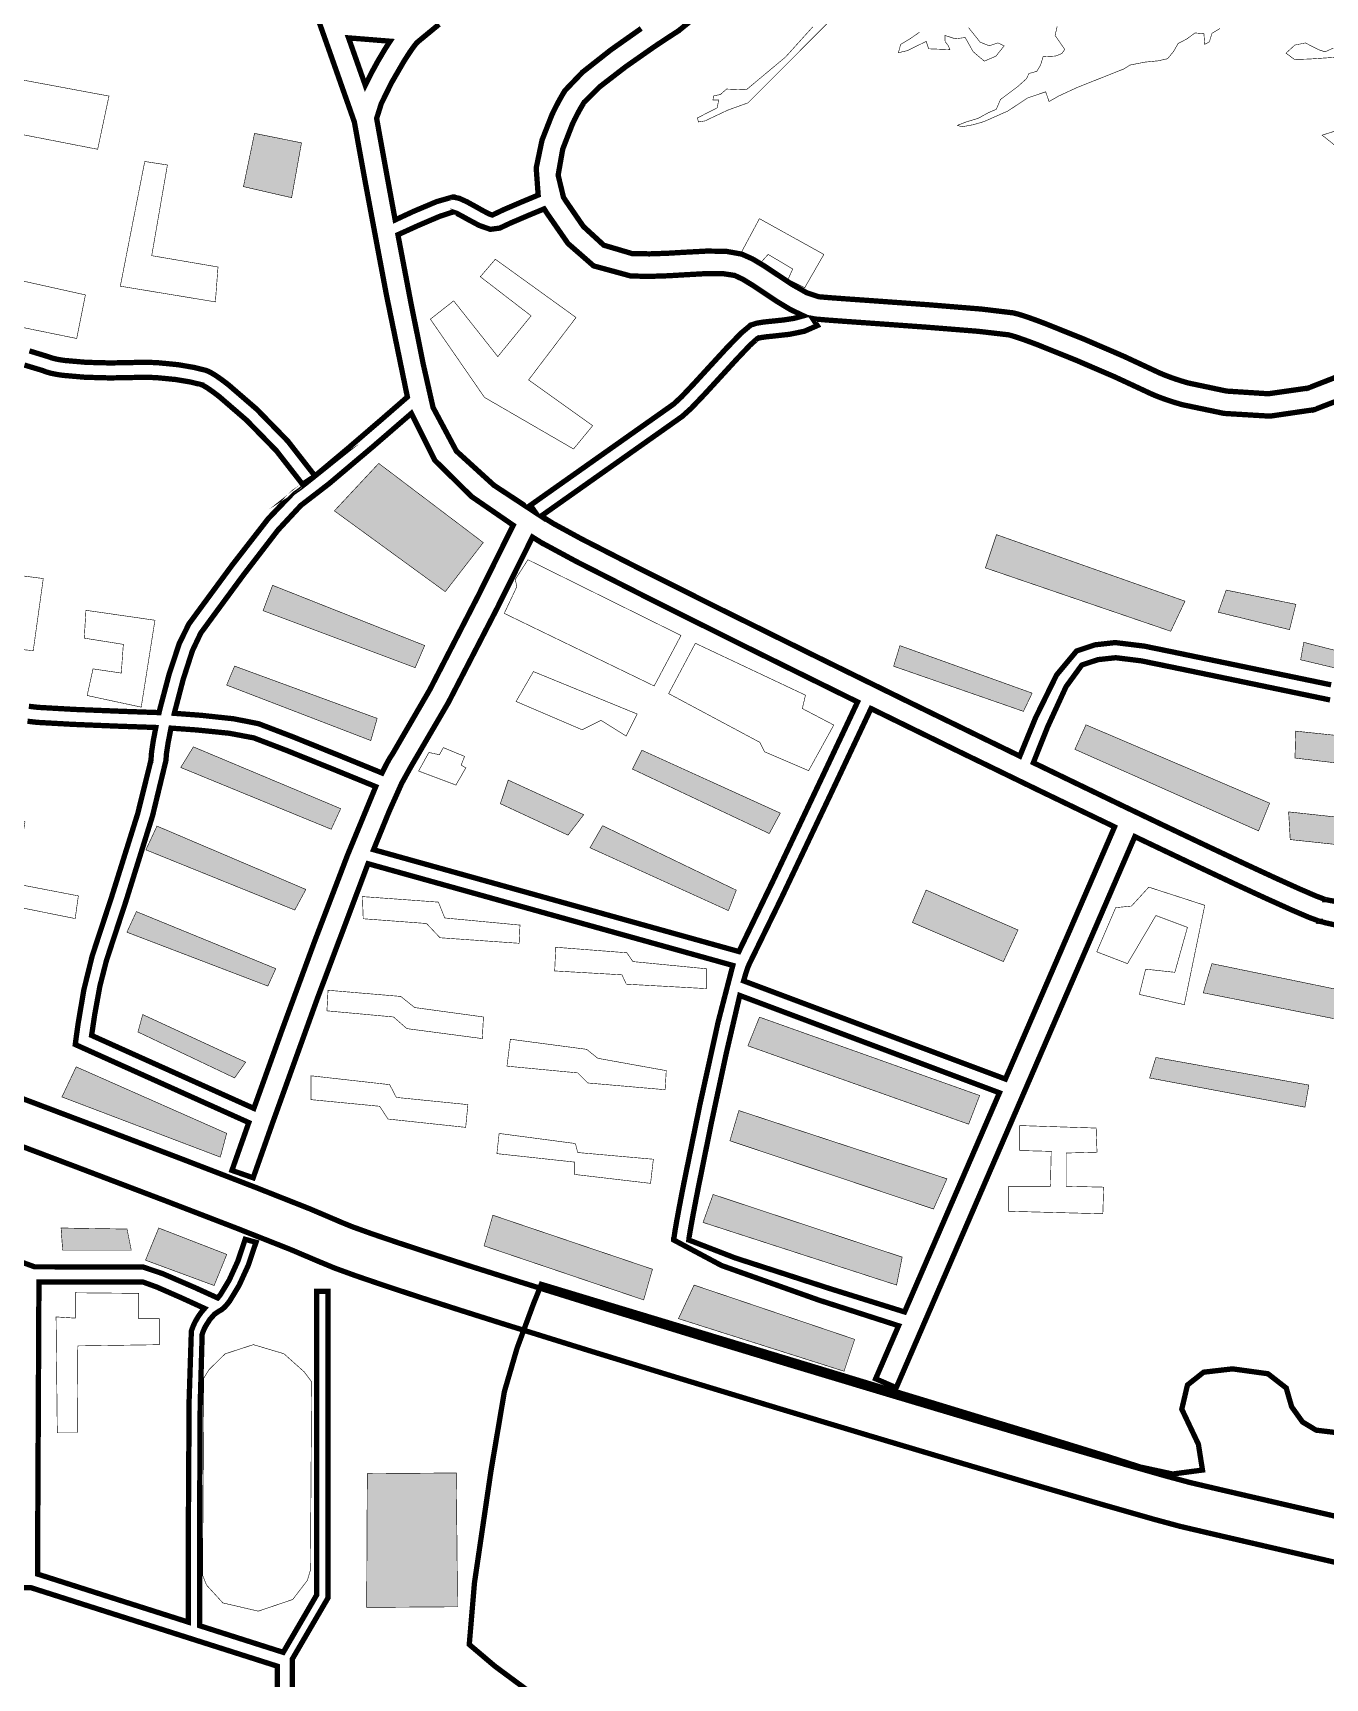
# Model space of a CAD drawing. Extents: x -14.6 to 30.8, y -26 to 29.
# Drawn here: x 8.29 to 15.05, y -17.27 to -8.66 of the extents above; entities that cross this region are included whole.
import ezdxf

# ---------------------------------------------------------------- set-up
doc = ezdxf.new("R2010")
doc.units = 0
doc.header["$LTSCALE"] = 0.000394
doc.linetypes.add('DASHED', pattern=[3e-06, 2e-06, -1e-06])
for name, color, linetype in [('CW_1001', 7, 'CONTINUOUS'), ('CW_1002', 7, 'CONTINUOUS'), ('CW_2001', 7, 'CONTINUOUS'), ('CW_2002', 7, 'CONTINUOUS'), ('CW_2003', 7, 'CONTINUOUS'), ('CW_2004', 7, 'CONTINUOUS'), ('CW_2006', 7, 'CONTINUOUS'), ('CW_2007', 7, 'CONTINUOUS')]:
    doc.layers.add(name, color=color, linetype=linetype)

msp = doc.modelspace()

# ---------------------------------------------------------------- linework, layer by layer
at = {"layer": 'CW_1001', "color": 1, "linetype": 'DASHED', "const_width": 0.02778}
msp.add_lwpolyline([(15.468568, -16.028453), (15.006484, -15.972567), (14.935263, -15.92963), (14.878355, -15.84989), (14.850071, -15.751748), (14.754315, -15.677119), (14.568595, -15.651562), (14.417634, -15.668941), (14.332782, -15.736073), (14.303135, -15.862498), (14.390031, -16.046173), (14.4115, -16.181459), (14.255087, -16.202246), (14.086406, -16.165783), (13.917251, -16.111459), (13.545715, -15.996863), (13.041128, -15.842803), (12.472817, -15.670091), (11.910114, -15.499535), (11.422346, -15.351945), (11.078844, -15.248131), (10.948937, -15.208902), (10.907022, -15.313518), (10.822171, -15.542856), (10.75572, -15.77015), (10.685522, -16.185207), (10.598966, -16.772013), (10.571705, -17.095063), (10.705627, -17.208539), (10.925424, -17.371087)], dxfattribs=at)
at = {"layer": 'CW_1002', "color": 1, "linetype": 'CONTINUOUS', "const_width": 0.007874}
for points in [[(8.268388, -10.320451), (8.370756, -10.351854), (8.371016, -10.351972), (8.379757, -10.355395), (8.390352, -10.358653), (8.402665, -10.361744), (8.418134, -10.364972), (8.43485, -10.367888), (8.452689, -10.370496), (8.565572, -10.38027), (8.691541, -10.3835), (8.811925, -10.381248), (8.812492, -10.381224), (8.834853, -10.38052), (8.857236, -10.380226), (8.879579, -10.380319), (8.902003, -10.380774), (8.923439, -10.381548), (8.943882, -10.382614), (9.045048, -10.392475), (9.129584, -10.406774), (9.19178, -10.422118), (9.191858, -10.422142), (9.192012, -10.422142), (9.206195, -10.427734), (9.223462, -10.436803), (9.243508, -10.449154), (9.263727, -10.462905), (9.28632, -10.479326), (9.31102, -10.49824), (9.458976, -10.626217), (9.621424, -10.79278), (9.763654, -10.975358), (9.935789, -10.831176), (10.115611, -10.676588), (10.247665, -10.56165), (10.137821, -10.026749), (10.026958, -9.436191), (9.969906, -9.12137), (9.865109, -8.823936), (9.674873, -8.285654)], [(10.41364, -8.610116), (10.298358, -8.705177), (10.298335, -8.705205), (10.28881, -8.716847), (10.278527, -8.730398), (10.267614, -8.74565), (10.267772, -8.74576), (10.25519, -8.764205), (10.242304, -8.783864), (10.229256, -8.804516), (10.164057, -8.917136), (10.110824, -9.025793), (10.086638, -9.10313), (10.103776, -9.198503), (10.137849, -9.386072), (10.183646, -9.634453), (10.278561, -9.590328), (10.399832, -9.539069), (10.485764, -9.514472), (10.485811, -9.514472), (10.485811, -9.514626), (10.519766, -9.521621), (10.558872, -9.539231), (10.601236, -9.562535), (10.642566, -9.585707), (10.676141, -9.603364), (10.692437, -9.608992), (10.751712, -9.580906), (10.843653, -9.541412), (10.932634, -9.504402), (10.922255, -9.362551), (10.952721, -9.216775), (11.004594, -9.084004), (11.016801, -9.05856), (11.029159, -9.034193), (11.041386, -9.011232), (11.053151, -8.990071), (11.063612, -8.972048), (11.072626, -8.957228), (11.07263, -8.957228), (11.07265, -8.957189), (11.164931, -8.860788), (11.313939, -8.743399), (11.47226, -8.631776)], [(11.665748, -8.645531), (11.651756, -8.654378), (11.634095, -8.66574), (11.613012, -8.679476), (11.585808, -8.697362), (11.560516, -8.714144), (11.538236, -8.729122), (11.390503, -8.832637), (11.253554, -8.938273), (11.172768, -9.019472), (11.172764, -9.019472), (11.172744, -9.019512), (11.163915, -9.033952), (11.154478, -9.05007), (11.144732, -9.067516), (11.134263, -9.087236), (11.123179, -9.109218), (11.111634, -9.133374), (11.061206, -9.263461), (11.037111, -9.399756), (11.065157, -9.516055), (11.077362, -9.535079), (11.169213, -9.66859), (11.276212, -9.7669), (11.423575, -9.810516), (11.424, -9.810539), (11.515295, -9.812262), (11.607632, -9.80923), (11.69778, -9.803992), (11.813972, -9.797785), (11.915737, -9.798764), (11.998362, -9.813512), (11.998575, -9.813583), (11.998803, -9.813583), (12.055099, -9.838827), (12.116514, -9.875575), (12.181602, -9.918827), (12.2628, -9.972476), (12.339224, -10.016048), (12.402366, -10.036949), (12.402602, -10.036972), (12.459258, -10.04167), (12.552898, -10.048515), (12.673094, -10.057), (12.973772, -10.078565), (13.254607, -10.101377), (13.421256, -10.121441), (13.421362, -10.121465), (13.441235, -10.126492), (13.46465, -10.133448), (13.49124, -10.142165), (13.520988, -10.152546), (13.553075, -10.164219), (13.587146, -10.177028), (13.789348, -10.258168), (13.998265, -10.348112), (14.161102, -10.423925), (14.16115, -10.423949), (14.183142, -10.434292), (14.208745, -10.445127), (14.237787, -10.456354), (14.269298, -10.467543), (14.30234, -10.478272), (14.336685, -10.488413), (14.538135, -10.530928), (14.756051, -10.544894), (14.963717, -10.515248), (14.963945, -10.515016), (14.964028, -10.514992), (14.964071, -10.515142), (15.14757, -10.443546)], [(15.190325, -10.553339), (14.996555, -10.628256), (14.996327, -10.628488), (14.996244, -10.628512), (14.996201, -10.628358), (14.764722, -10.66219), (14.524762, -10.647871), (14.30485, -10.601909), (14.266177, -10.590531), (14.230072, -10.578885), (14.196724, -10.567087), (14.165598, -10.554942), (14.136124, -10.542246), (14.108551, -10.529138), (14.108504, -10.529114), (13.950185, -10.45553), (13.745152, -10.367444), (13.545161, -10.287295), (13.511256, -10.27453), (13.480528, -10.263311), (13.453406, -10.253819), (13.429832, -10.24602), (13.410553, -10.240138), (13.395984, -10.236346), (13.395878, -10.236323), (13.237561, -10.217923), (12.96224, -10.195896), (12.665252, -10.174646), (12.546336, -10.166243), (12.452043, -10.159302), (12.391067, -10.154161), (12.390831, -10.154138), (12.38397, -10.153325), (12.377044, -10.152258), (12.370059, -10.150949), (12.394472, -10.187827), (12.327004, -10.217544), (12.24833, -10.233608), (12.169622, -10.242315), (12.131077, -10.246162), (12.100227, -10.250384), (12.080862, -10.255724), (12.080799, -10.255602), (12.080776, -10.255614), (12.041577, -10.290938), (11.97104, -10.365383), (11.885295, -10.458886), (11.803795, -10.547675), (11.734063, -10.620784), (11.687075, -10.66339), (11.687016, -10.663433), (10.948272, -11.185244), (10.969037, -11.198035), (10.989828, -11.210943), (11.010882, -11.224154), (11.010921, -11.224091), (11.010984, -11.22413), (11.011217, -11.224362), (11.161957, -11.306419), (11.462471, -11.460065), (11.877396, -11.667904), (12.371367, -11.912536), (12.909021, -12.176564), (13.454992, -12.442591), (13.537054, -12.242362), (13.647496, -12.01742), (13.752043, -11.892236), (13.756067, -11.890728), (13.849654, -11.859592), (13.954921, -11.847949), (14.106776, -11.866579), (14.252433, -11.896429), (14.499633, -11.947667), (14.797602, -12.009598), (15.085206, -12.069367)], [(8.265523, -12.18176), (8.315953, -12.18739), (8.316236, -12.187413), (8.508586, -12.198175), (8.759485, -12.208182), (8.947291, -12.21465), (8.949054, -12.207055), (8.950826, -12.199491), (8.95261, -12.191957), (9.000036, -12.012918), (9.052878, -11.853334), (9.103114, -11.750689), (9.10315, -11.750642), (9.118529, -11.729904), (9.138192, -11.703073), (9.161878, -11.670618), (9.330872, -11.441173), (9.51965, -11.19818), (9.650705, -11.061465), (9.675286, -11.044866), (9.712436, -11.016504), (9.759783, -10.978512), (9.698425, -11.018846), (9.561916, -10.843691), (9.405477, -10.683464), (9.262728, -10.560067), (9.239943, -10.542614), (9.219204, -10.527528), (9.200752, -10.514972), (9.187301, -10.506535), (9.176728, -10.500663), (9.169248, -10.497496), (9.16926, -10.497453), (9.111911, -10.483352), (9.03354, -10.470182), (8.939268, -10.461047), (8.918792, -10.459955), (8.898558, -10.45918), (8.878657, -10.458752), (8.858087, -10.458677), (8.837049, -10.458971), (8.815571, -10.459657), (8.815004, -10.459681), (8.690665, -10.461974), (8.560102, -10.458552), (8.442539, -10.448315), (8.421771, -10.445288), (8.402581, -10.441962), (8.38513, -10.438335), (8.367791, -10.433927), (8.352268, -10.429034), (8.338717, -10.423642), (8.338457, -10.423524), (8.242136, -10.394555)], [(15.079577, -12.148426), (14.78161, -12.086496), (14.494004, -12.026727), (14.249547, -11.976106), (14.091398, -11.943783), (13.957301, -11.927182), (13.86498, -11.937169), (13.783445, -11.96424), (13.779421, -11.965748), (13.697027, -12.07886), (13.600351, -12.289807), (13.525886, -12.476976), (13.773484, -12.596719), (14.010348, -12.710717), (14.232783, -12.81715), (14.449005, -12.919869), (14.636963, -13.008287), (14.792114, -13.080177), (14.91748, -13.136886), (15.006561, -13.175412), (15.05522, -13.193732), (15.055213, -13.193756), (15.055307, -13.193756), (15.243085, -13.230139)], [(15.062856, -13.317164), (15.023937, -13.307252), (15.023945, -13.307228), (15.02385, -13.307228), (14.969164, -13.287042), (14.874228, -13.24635), (14.743209, -13.187217), (14.577892, -13.110711), (14.389581, -13.022261), (14.182035, -12.923724), (14.141063, -12.904173), (14.099437, -12.884281), (14.05722, -12.864079), (12.807744, -15.75015), (12.699783, -15.703551), (12.820031, -15.425799), (12.404437, -15.292168), (11.892875, -15.11034), (11.642898, -14.976803), (11.642898, -14.97678), (11.643051, -14.97678), (11.644799, -14.958189), (11.649821, -14.924954), (11.657819, -14.878602), (11.668616, -14.819558), (11.681143, -14.753254), (11.695118, -14.681157), (11.780465, -14.263132), (11.875253, -13.834064), (11.951846, -13.538709), (10.041555, -13.006035), (9.774819, -13.715642), (9.5411, -14.364703), (9.440098, -14.650921), (9.328909, -14.612165), (9.339991, -14.580543), (9.370408, -14.49412), (9.417232, -14.361807), (8.534969, -13.964953), (8.508484, -13.953039), (8.512055, -13.92435), (8.523284, -13.843619), (8.553374, -13.66652), (8.59724, -13.488217), (8.69795, -13.182332), (8.835445, -12.743585), (8.90463, -12.46474), (8.90463, -12.464705), (8.904783, -12.464705), (8.907901, -12.422201), (8.916666, -12.363508), (8.930217, -12.292594), (8.736479, -12.285883), (8.492856, -12.276114), (8.30978, -12.265846), (8.309496, -12.265823), (8.258055, -12.260044)], [(8.125904, -14.19597), (8.619416, -14.382339), (9.070703, -14.553995), (9.452122, -14.700944), (9.736026, -14.81319), (9.894772, -14.880736), (9.894878, -14.880787), (9.894791, -14.880965), (9.957065, -14.906484), (10.061442, -14.944084), (10.20361, -14.99248), (10.378779, -15.050108), (10.587087, -15.117065), (10.823791, -15.191953), (11.268864, -15.330588), (11.751367, -15.478728), (12.249514, -15.630006), (12.741516, -15.778053), (13.205585, -15.916501), (13.619934, -16.038983), (13.962774, -16.13913), (14.212319, -16.210574), (14.34678, -16.246949), (14.521765, -16.287872), (14.87053, -16.368632), (15.352809, -16.479985)], [(15.179708, -16.681694), (14.759315, -16.584516), (14.453456, -16.51357), (14.292339, -16.475791), (14.15603, -16.438975), (13.90432, -16.367014), (13.559145, -16.266313), (13.142438, -16.143273), (12.676135, -16.004298), (12.182172, -15.855791), (11.682482, -15.704154), (11.199002, -15.55579), (10.753665, -15.417102), (10.523198, -15.344134), (10.313615, -15.276645), (10.12887, -15.21578), (9.978151, -15.164298), (9.864719, -15.122962), (9.792913, -15.093016), (9.792453, -15.093016), (9.792346, -15.092965), (9.636456, -15.026745), (9.355511, -14.915794), (8.977103, -14.770097), (8.528824, -14.599643), (8.038263, -14.41442)], [(8.095403, -15.044895), (8.295579, -15.117161), (8.862598, -15.117827), (8.967188, -15.153371), (9.132996, -15.225025), (9.254386, -15.280323), (9.259444, -15.27438), (9.264701, -15.267726), (9.270142, -15.260382), (9.314643, -15.186509), (9.359647, -15.08764), (9.39813, -14.973134), (9.454878, -14.988819), (9.413971, -15.110142), (9.365781, -15.215489), (9.31789, -15.294752), (9.308613, -15.307121), (9.299673, -15.317974), (9.291134, -15.327224), (9.281138, -15.336468), (9.271398, -15.343676), (9.261988, -15.348752), (9.261874, -15.348752), (9.261819, -15.348776), (9.237526, -15.365436), (9.213248, -15.392767), (9.19148, -15.426969), (9.18751, -15.434553), (9.183914, -15.441949), (9.18072, -15.449114), (9.177869, -15.456195), (9.175234, -15.463496), (9.172835, -15.470988), (9.172811, -15.471067), (9.162547, -15.84073), (9.15931, -16.515942), (9.159287, -16.996524), (9.597429, -17.13611), (9.773028, -16.835), (9.773028, -15.245307), (9.831854, -15.245307), (9.831854, -16.843039), (9.831854, -16.851079), (9.827933, -16.857803), (9.645323, -17.170933), (9.645323, -17.179969), (9.645323, -18.756902)], [(9.566583, -18.756902), (9.566583, -17.208567), (8.275531, -16.79726), (7.735996, -16.79726), (7.73381, -17.204098), (7.730605, -17.892783)]]:
    msp.add_lwpolyline(points, dxfattribs=at)
for points in [[(10.157146, -8.698587), (9.939579, -8.681091), (9.971796, -8.772393), (10.001195, -8.855767), (10.02711, -8.929295), (10.058952, -8.865366), (10.093656, -8.801902), (10.129138, -8.742232), (10.138703, -8.726988), (10.148056, -8.712414)], [(10.963988, -9.576543), (10.877156, -9.61258), (10.787828, -9.650787), (10.7315, -9.677276), (10.682176, -9.683809), (10.624043, -9.66363), (10.562787, -9.630819), (10.529901, -9.612442), (10.502703, -9.598559), (10.485811, -9.593059), (10.485811, -9.593213), (10.485764, -9.593213), (10.418516, -9.615079), (10.305488, -9.66335), (10.198122, -9.712028), (10.265269, -10.064426), (10.330022, -10.386762), (10.38202, -10.616528), (10.504235, -10.845092), (10.701173, -11.024344), (10.91852, -11.167), (10.891756, -11.128945), (11.641803, -10.59915), (11.641862, -10.599106), (11.683023, -10.560927), (11.74876, -10.491477), (11.827161, -10.40598), (11.917991, -10.307209), (11.995576, -10.227129), (12.045713, -10.185488), (12.045799, -10.185445), (12.045799, -10.185291), (12.076121, -10.175349), (12.115696, -10.168985), (12.162236, -10.164189), (12.2174, -10.158484), (12.272735, -10.15001), (12.322098, -10.13661), (12.254131, -10.104364), (12.184672, -10.062512), (12.115626, -10.016638), (12.057246, -9.977709), (12.004606, -9.945467), (11.961433, -9.925236), (11.961457, -9.925169), (11.961449, -9.925165), (11.897419, -9.9154), (11.809284, -9.915831), (11.704701, -9.921638), (11.61133, -9.927045), (11.514796, -9.930122), (11.417543, -9.928185), (11.417118, -9.928161), (11.222839, -9.875187), (11.08851, -9.757757), (10.978165, -9.598748), (10.965961, -9.579724), (10.965295, -9.578668), (10.964643, -9.577605)], [(9.027232, -12.218453), (9.168295, -12.228943), (9.337931, -12.247101), (9.46824, -12.272752), (9.643163, -12.339607), (9.902061, -12.44395), (10.114819, -12.531012), (10.136369, -12.487618), (10.15512, -12.453519), (10.170831, -12.429445), (10.365627, -12.09376), (10.619764, -11.600096), (10.801768, -11.233335), (10.583954, -11.083511), (10.391246, -10.893153), (10.268492, -10.64765), (10.067068, -10.82202), (9.836866, -11.016451), (9.689768, -11.129748), (9.570476, -11.258193), (9.389553, -11.493312), (9.22524, -11.716752), (9.200129, -11.75116), (9.180012, -11.778636), (9.165898, -11.797705), (9.165862, -11.797752), (9.121965, -11.890394), (9.073804, -12.039863), (9.029201, -12.210106)], [(10.070476, -12.932606), (11.98363, -13.466079), (12.163011, -13.094689), (12.417605, -12.557222), (12.605209, -12.158913), (12.014519, -11.867439), (11.50698, -11.614145), (11.134438, -11.424552), (10.94874, -11.324181), (10.948701, -11.324248), (10.948638, -11.324209), (10.948406, -11.323976), (10.933979, -11.314916), (10.9187, -11.305413), (10.902724, -11.295547), (10.716267, -11.67062), (10.461847, -12.163021), (10.264949, -12.500035), (10.218177, -12.584323), (10.151783, -12.733279)], [(12.008409, -13.619823), (13.379433, -14.133681), (13.95111, -12.813205), (13.543217, -12.61648), (13.11211, -12.406979), (12.675626, -12.19348), (12.470897, -12.628062), (12.201166, -13.196844), (12.038012, -13.531496), (12.029978, -13.550075), (12.020042, -13.579861)], [(10.082004, -12.602382), (9.869435, -12.515391), (9.614082, -12.412425), (9.443634, -12.347185), (9.314638, -12.322828), (9.14476, -12.305616), (9.009748, -12.296035), (9.007732, -12.305583), (8.994677, -12.37289), (8.986224, -12.427232), (8.983217, -12.464705), (8.98337, -12.464705), (8.98337, -12.46474), (8.913216, -12.754716), (8.773796, -13.20227), (8.671673, -13.512823), (8.637221, -13.647603), (8.610369, -13.794981), (8.593949, -13.905283), (9.443654, -14.287492), (9.589914, -13.880358), (9.76242, -13.410911), (9.93513, -12.958477)], [(13.348228, -14.20576), (11.988339, -13.696071), (11.917793, -13.998131), (11.840577, -14.358743), (11.772323, -14.696228), (11.757234, -14.773876), (11.744703, -14.839784), (11.735024, -14.892445), (11.727688, -14.934343), (11.723085, -14.962937), (11.721484, -14.97678), (11.721638, -14.97678), (11.721638, -14.976803), (11.963684, -15.070416), (12.456783, -15.230209), (12.851378, -15.353394)], [(8.318154, -15.19589), (8.310665, -16.726165), (9.100437, -16.977776), (9.100678, -16.478254), (9.10466, -15.815583), (9.116291, -15.454224), (9.116315, -15.454146), (9.119231, -15.445126), (9.122639, -15.435822), (9.126508, -15.42628), (9.130674, -15.416863), (9.135038, -15.407776), (9.139575, -15.399055), (9.153295, -15.376031), (9.168717, -15.35441), (9.185421, -15.334819), (9.063773, -15.279355), (8.934194, -15.2226), (8.862598, -15.196567), (8.787984, -15.196481), (8.599471, -15.196246)]]:
    msp.add_lwpolyline(points, close=True, dxfattribs=at)
at = {"layer": 'CW_2001', "color": 1, "linetype": 'CONTINUOUS', "const_width": 0.003}
for points in [[(10.097626, -10.90935), (10.645114, -11.324114), (10.446028, -11.581268), (9.865358, -11.158209)], [(13.332783, -11.282638), (14.319921, -11.631039), (14.245264, -11.78865), (13.274717, -11.456839)], [(10.878929, -11.414075), (11.680516, -11.810736), (11.540031, -12.075177), (10.754972, -11.695043), (10.821083, -11.554559), (10.812283, -11.517465)], [(9.541843, -11.548087), (10.338189, -11.863307), (10.288417, -11.979441), (9.492071, -11.680811)], [(14.535598, -11.572972), (14.900591, -11.64763), (14.867409, -11.780354), (14.494122, -11.689106)], [(11.755843, -11.851575), (12.332378, -12.12337), (12.315906, -12.193378), (12.48063, -12.279858), (12.34885, -12.518709), (12.118236, -12.419874), (12.093528, -12.370457), (11.615827, -12.115134)], [(12.827114, -11.864035), (13.519441, -12.112776), (13.473839, -12.208126), (12.793949, -11.971823)], [(14.942067, -11.846717), (15.298764, -11.937965), (15.273878, -12.020917), (14.925476, -11.937965)], [(9.342756, -11.971146), (10.089331, -12.24489), (10.05615, -12.361024), (9.30128, -12.070689)], [(10.907512, -11.999827), (11.451102, -12.222205), (11.393449, -12.337512), (11.261669, -12.25515), (11.162835, -12.304567), (10.816913, -12.156315)], [(13.801346, -12.278602), (14.763142, -12.689024), (14.705102, -12.834122), (13.743307, -12.407118)], [(14.899949, -12.311768), (15.882472, -12.415409), (15.874181, -12.568799), (14.895803, -12.45272)], [(9.127079, -12.394205), (9.898539, -12.71772), (9.848768, -12.825559), (9.060717, -12.502043)], [(10.435882, -12.39813), (10.41537, -12.435051), (10.360016, -12.423638), (10.306327, -12.520654), (10.501823, -12.593965), (10.553728, -12.504039), (10.529303, -12.489791), (10.547071, -12.443976)], [(11.475811, -12.411638), (12.200598, -12.741087), (12.142945, -12.848157), (11.426394, -12.510472)], [(10.775732, -12.568126), (11.171071, -12.749323), (11.088709, -12.856394), (10.734551, -12.691669)], [(14.862638, -12.734626), (15.853453, -12.842413), (15.83687, -12.983366), (14.870929, -12.879724)], [(8.936287, -12.808969), (9.716043, -13.14078), (9.657976, -13.248618), (8.87822, -12.933398)], [(11.269906, -12.806976), (11.969984, -13.144661), (11.928803, -13.251732), (11.204016, -12.922283)], [(10.012205, -13.178213), (10.410189, -13.207232), (10.443354, -13.290146), (10.837193, -13.327457), (10.833047, -13.422807), (10.41848, -13.393787), (10.348004, -13.319165), (10.01635, -13.294291)], [(14.113835, -13.558291), (14.266642, -13.574811), (14.33272, -13.339406), (14.167524, -13.277457), (14.018846, -13.529382), (13.85778, -13.467433), (13.956898, -13.236157), (14.039496, -13.227898), (14.130354, -13.12878), (14.423579, -13.223768), (14.316201, -13.744138), (14.080795, -13.690449)], [(8.828449, -13.256913), (9.558433, -13.555543), (9.516957, -13.646791), (8.778677, -13.364752)], [(11.02478, -13.443583), (11.397051, -13.472441), (11.428795, -13.518614), (11.81261, -13.55613), (11.81261, -13.66002), (11.394165, -13.636933), (11.371079, -13.587874), (11.019008, -13.567673)], [(14.460748, -13.529382), (15.40237, -13.723488), (15.377591, -13.872165), (14.415319, -13.682189)], [(9.83211, -13.668819), (9.826283, -13.776614), (10.175197, -13.808638), (10.244929, -13.869654), (10.640079, -13.921953), (10.64589, -13.808638), (10.285606, -13.759244), (10.212969, -13.701134)], [(8.86163, -13.796106), (9.400823, -14.044965), (9.342756, -14.127917), (8.836744, -13.887354)], [(12.091622, -13.809543), (13.244638, -14.21989), (13.186843, -14.370157), (12.030937, -13.959811)], [(10.786882, -13.925276), (10.76926, -14.066252), (11.139323, -14.101496), (11.192189, -14.154362), (11.597496, -14.189606), (11.60337, -14.089748), (11.245055, -14.025134), (11.186315, -13.978142)], [(14.167524, -14.020843), (14.968728, -14.16539), (14.948079, -14.281028), (14.134484, -14.12822)], [(8.513228, -14.06985), (9.30128, -14.418252), (9.268098, -14.542681), (8.438571, -14.227461)], [(9.742276, -14.116622), (9.742276, -14.241559), (10.102559, -14.276425), (10.146142, -14.343252), (10.552913, -14.386835), (10.564535, -14.267709), (10.189724, -14.229937), (10.154858, -14.16311)], [(11.983559, -14.298866), (13.073197, -14.65622), (13.002898, -14.814394), (11.936693, -14.457039)], [(10.728142, -14.418693), (10.716394, -14.524425), (11.121701, -14.56848), (11.121701, -14.633094), (11.521134, -14.680087), (11.535819, -14.553795), (11.139323, -14.518551), (11.127575, -14.471559)], [(11.848819, -14.738236), (12.838866, -15.066299), (12.809575, -15.212756), (11.796094, -14.884693)], [(8.434087, -14.913866), (8.442378, -15.029945), (8.801669, -15.029945), (8.779559, -14.919394)], [(8.945386, -14.913866), (8.876291, -15.082457), (9.235583, -15.215118), (9.301913, -15.052055)], [(11.749228, -15.212756), (12.58989, -15.496882), (12.534236, -15.663843), (11.667213, -15.388504)]]:
    msp.add_lwpolyline(points, close=True, dxfattribs=at)
at = {"layer": 'CW_2001', "color": 1, "linetype": 'CONTINUOUS'}
for points in [[(10.097626, -10.90935), (10.645114, -11.324114), (9.865358, -11.158209), (10.446028, -11.581268)], [(13.332783, -11.282638), (14.319921, -11.631039), (13.274717, -11.456839), (14.245264, -11.78865)], [(9.541843, -11.548087), (10.338189, -11.863307), (9.492071, -11.680811), (10.288417, -11.979441)], [(14.535598, -11.572972), (14.900591, -11.64763), (14.494122, -11.689106), (14.867409, -11.780354)], [(12.827114, -11.864035), (13.519441, -12.112776), (12.793949, -11.971823), (13.473839, -12.208126)], [(14.942067, -11.846717), (15.298764, -11.937965), (14.925476, -11.937965), (15.273878, -12.020917)], [(9.342756, -11.971146), (10.089331, -12.24489), (9.30128, -12.070689), (10.05615, -12.361024)], [(13.801346, -12.278602), (14.763142, -12.689024), (13.743307, -12.407118), (14.705102, -12.834122)], [(14.899949, -12.311768), (15.882472, -12.415409), (14.895803, -12.45272), (15.874181, -12.568799)], [(9.127079, -12.394205), (9.898539, -12.71772), (9.060717, -12.502043), (9.848768, -12.825559)], [(11.475811, -12.411638), (12.200598, -12.741087), (11.426394, -12.510472), (12.142945, -12.848157)], [(10.775732, -12.568126), (11.171071, -12.749323), (10.734551, -12.691669), (11.088709, -12.856394)], [(14.862638, -12.734626), (15.853453, -12.842413), (14.870929, -12.879724), (15.83687, -12.983366)], [(8.936287, -12.808969), (9.716043, -13.14078), (8.87822, -12.933398), (9.657976, -13.248618)], [(11.269906, -12.806976), (11.969984, -13.144661), (11.204016, -12.922283), (11.928803, -13.251732)], [(8.828449, -13.256913), (9.558433, -13.555543), (8.778677, -13.364752), (9.516957, -13.646791)], [(14.460748, -13.529382), (15.40237, -13.723488), (14.415319, -13.682189), (15.377591, -13.872165)], [(8.86163, -13.796106), (9.400823, -14.044965), (8.836744, -13.887354), (9.342756, -14.127917)], [(12.091622, -13.809543), (13.244638, -14.21989), (12.030937, -13.959811), (13.186843, -14.370157)], [(14.167524, -14.020843), (14.968728, -14.16539), (14.134484, -14.12822), (14.948079, -14.281028)], [(8.513228, -14.06985), (9.30128, -14.418252), (8.438571, -14.227461), (9.268098, -14.542681)], [(11.983559, -14.298866), (13.073197, -14.65622), (11.936693, -14.457039), (13.002898, -14.814394)], [(11.848819, -14.738236), (12.838866, -15.066299), (11.796094, -14.884693), (12.809575, -15.212756)], [(8.434087, -14.913866), (8.442378, -15.029945), (8.779559, -14.919394), (8.801669, -15.029945)], [(8.945386, -14.913866), (8.876291, -15.082457), (9.301913, -15.052055), (9.235583, -15.215118)], [(11.749228, -15.212756), (12.58989, -15.496882), (11.667213, -15.388504), (12.534236, -15.663843)]]:
    msp.add_solid(points, dxfattribs=at)
at = {"layer": 'CW_2002', "color": 1, "linetype": 'CONTINUOUS', "const_width": 0.003}
for points in [[(12.472488, -8.579142), (12.167732, -8.884921), (12.030819, -9.021614), (11.924323, -9.059953), (11.805992, -9.116047), (11.771976, -9.121362), (11.76685, -9.100307), (11.870157, -9.047362), (11.877906, -9.006039), (11.848205, -9.006039), (11.850787, -8.985378), (11.886945, -8.97763), (11.919228, -8.94922), (12.022535, -8.953094), (12.228197, -8.781134), (12.370622, -8.623449)], [(13.18635, -8.627264), (13.247091, -8.703189), (13.294815, -8.722713), (13.34037, -8.707528), (13.372909, -8.722713), (13.329524, -8.776945), (13.268783, -8.802976), (13.210213, -8.753083), (13.168996, -8.679327), (13.116933, -8.685835), (13.062709, -8.668173), (13.063787, -8.700535), (13.081047, -8.723189), (13.088598, -8.742606), (12.977488, -8.738291), (12.964543, -8.699457), (12.913843, -8.724268), (12.866378, -8.748), (12.818913, -8.758787), (12.83078, -8.715638), (12.879323, -8.686512), (12.890989, -8.678281), (12.913683, -8.66238), (12.928945, -8.651992)], [(14.503512, -8.631854), (14.461031, -8.657433), (14.447756, -8.701685), (14.423417, -8.714961), (14.418992, -8.659646), (14.372528, -8.65522), (14.330488, -8.686197), (14.284024, -8.710535), (14.259685, -8.752575), (14.228709, -8.790189), (14.180031, -8.801252), (14.111441, -8.80789), (14.031787, -8.823378), (14.000811, -8.843291), (13.753433, -8.941598), (13.65863, -8.985693), (13.607921, -9.014354), (13.590283, -8.963646), (13.495874, -8.995575), (13.391728, -9.064457), (13.267606, -9.119378), (13.211587, -9.135854), (13.151173, -9.146839), (13.128106, -9.13915), (13.176437, -9.120476), (13.235752, -9.102902), (13.291772, -9.072146), (13.331315, -9.055669), (13.353283, -9.004043), (13.445933, -8.934476), (13.489555, -8.895217), (13.502642, -8.867953), (13.544083, -8.855957), (13.563713, -8.82324), (13.576799, -8.779618), (13.642232, -8.776346), (13.674949, -8.76326), (13.690217, -8.741449), (13.639732, -8.66848), (13.650579, -8.620756)], [(15.43937, -8.760937), (14.96863, -8.792024), (14.893134, -8.794244), (14.848724, -8.760937), (14.895354, -8.718748), (14.950866, -8.707646), (15.019701, -8.743173), (15.053008, -8.754276), (15.097417, -8.734291)], [(15.149311, -9.279583), (15.038189, -9.190685), (15.135976, -9.159571)]]:
    msp.add_lwpolyline(points, dxfattribs=at)
at = {"layer": 'CW_2003', "color": 1, "linetype": 'CONTINUOUS', "const_width": 0.003}
for points in [[(7.949685, -8.848898), (8.684961, -8.985906), (8.625591, -9.264488), (8.063858, -9.154882), (7.904016, -9.881024), (8.561654, -10.027165), (8.515984, -10.255512), (7.68937, -10.086535), (7.862913, -9.259921), (7.753307, -9.24622), (7.830945, -8.958504), (7.922283, -8.981339)], [(8.872205, -9.328425), (8.990945, -9.346693), (8.90874, -9.821654), (9.255827, -9.881024), (9.242126, -10.063701), (8.744331, -9.981496)], [(7.834535, -11.485055), (8.182819, -11.540047), (8.196567, -11.49422), (8.340921, -11.512551), (8.28822, -11.890622), (8.141575, -11.874583), (8.15074, -11.815008), (7.800165, -11.762307)]]:
    msp.add_lwpolyline(points, close=True, dxfattribs=at)
at = {"layer": 'CW_2004', "color": 1, "linetype": 'CONTINUOUS', "const_width": 0.003}
for points in [[(9.746276, -15.719449), (9.739783, -16.706252), (9.723914, -16.75891), (9.647451, -16.859178), (9.467114, -16.920492), (9.281728, -16.877452), (9.195888, -16.783917), (9.174969, -16.73222), (9.181461, -15.699972), (9.208391, -15.65597), (9.293029, -15.573015), (9.441146, -15.524685), (9.601044, -15.572294), (9.707563, -15.667512)], [(10.037669, -16.199969), (10.503827, -16.196709), (10.510346, -16.897575), (10.034409, -16.900835)]]:
    msp.add_lwpolyline(points, close=True, dxfattribs=at)
at = {"layer": 'CW_2004', "color": 2, "linetype": 'CONTINUOUS'}
msp.add_solid([(10.037669, -16.199969), (10.503827, -16.196709), (10.034409, -16.900835), (10.510346, -16.897575)], dxfattribs=at)
at = {"layer": 'CW_2006', "color": 1, "linetype": 'CONTINUOUS', "const_width": 0.003}
for points in [[(9.447134, -9.181106), (9.38926, -9.460142), (9.641425, -9.518016), (9.693098, -9.230713)], [(12.091232, -9.627894), (11.995437, -9.806421), (12.093409, -9.863028), (12.136953, -9.81513), (12.265406, -9.891331), (12.241457, -9.94576), (12.328543, -9.989303), (12.428693, -9.81513)], [(10.368122, -10.154228), (10.490154, -10.058346), (10.721142, -10.35035), (10.895472, -10.136795), (10.629618, -9.931957), (10.708067, -9.840433), (11.130819, -10.145512), (10.882398, -10.472382), (11.217984, -10.712087), (11.117744, -10.834118), (10.651409, -10.563906)], [(8.564224, -11.678783), (8.555516, -11.824654), (8.760169, -11.857311), (8.749283, -12.007535), (8.601236, -11.985764), (8.570756, -12.125102), (8.853787, -12.186063), (8.925634, -11.731035)], [(7.929929, -12.717583), (7.915323, -12.832346), (7.965402, -12.840693), (7.946622, -12.97215), (7.852724, -12.96589), (7.836031, -13.078567), (8.088512, -13.139079), (8.094772, -13.210024), (8.507921, -13.293488), (8.524614, -13.174551), (8.188669, -13.109866), (8.203276, -13.022228), (8.030087, -12.986756), (8.048866, -12.861559), (8.228315, -12.890772), (8.245008, -12.786441)], [(12.964276, -13.144016), (12.892429, -13.313835), (13.369228, -13.518488), (13.445429, -13.353024)], [(13.453776, -14.37739), (13.453776, -14.508138), (13.61939, -14.512496), (13.615031, -14.695543), (13.397118, -14.695543), (13.397118, -14.826291), (13.889602, -14.839366), (13.893961, -14.699902), (13.697839, -14.695543), (13.697839, -14.521213), (13.859094, -14.516854), (13.854736, -14.390465)], [(10.695244, -14.846882), (11.531154, -15.129724), (11.48513, -15.290508), (10.649224, -15.007665)], [(8.407917, -15.37952), (8.41424, -15.986512), (8.518567, -15.986512), (8.521728, -15.531268), (8.94852, -15.524945), (8.94852, -15.389004), (8.841031, -15.389004), (8.841031, -15.256224), (8.509083, -15.253063), (8.509083, -15.385843)]]:
    msp.add_lwpolyline(points, close=True, dxfattribs=at)
at = {"layer": 'CW_2006', "color": 4, "linetype": 'CONTINUOUS'}
for points in [[(9.447134, -9.181106), (9.38926, -9.460142), (9.693098, -9.230713), (9.641425, -9.518016)], [(12.964276, -13.144016), (12.892429, -13.313835), (13.445429, -13.353024), (13.369228, -13.518488)], [(10.695244, -14.846882), (11.531154, -15.129724), (10.649224, -15.007665), (11.48513, -15.290508)]]:
    msp.add_solid(points, dxfattribs=at)
at = {"layer": 'CW_2007', "color": 2, "linetype": 'CONTINUOUS', "const_width": 0.02778}
for points in [[(8.268388, -10.320451), (8.370756, -10.351854), (8.371016, -10.351972), (8.379757, -10.355395), (8.390352, -10.358653), (8.402665, -10.361744), (8.418134, -10.364972), (8.43485, -10.367888), (8.452689, -10.370496), (8.565572, -10.38027), (8.691541, -10.3835), (8.811925, -10.381248), (8.812492, -10.381224), (8.834853, -10.38052), (8.857236, -10.380226), (8.879579, -10.380319), (8.902003, -10.380774), (8.923439, -10.381548), (8.943882, -10.382614), (9.045048, -10.392475), (9.129584, -10.406774), (9.19178, -10.422118), (9.191858, -10.422142), (9.192012, -10.422142), (9.206195, -10.427734), (9.223462, -10.436803), (9.243508, -10.449154), (9.263727, -10.462905), (9.28632, -10.479326), (9.31102, -10.49824), (9.458976, -10.626217), (9.621424, -10.79278), (9.763654, -10.975358), (9.935789, -10.831176), (10.115611, -10.676588), (10.247665, -10.56165), (10.137821, -10.026749), (10.026958, -9.436191), (9.969906, -9.12137), (9.865109, -8.823936), (9.674873, -8.285654)], [(11.797617, -8.538311), (11.665787, -8.645508), (11.665748, -8.645528), (11.665748, -8.645531), (11.651756, -8.654378), (11.634095, -8.66574), (11.613012, -8.679476), (11.585808, -8.697362), (11.560516, -8.714144), (11.538236, -8.729122), (11.390503, -8.832637), (11.253554, -8.938273), (11.172768, -9.019472), (11.172764, -9.019472), (11.172744, -9.019512), (11.163915, -9.033952), (11.154478, -9.05007), (11.144732, -9.067516), (11.134263, -9.087236), (11.123179, -9.109218), (11.111634, -9.133374), (11.061206, -9.263461), (11.037111, -9.399756), (11.065157, -9.516055), (11.077362, -9.535079), (11.169213, -9.66859), (11.276212, -9.7669), (11.423575, -9.810516), (11.424, -9.810539), (11.515295, -9.812262), (11.607632, -9.80923), (11.69778, -9.803992), (11.813972, -9.797785), (11.915737, -9.798764), (11.998362, -9.813512), (11.998575, -9.813583), (11.998803, -9.813583), (12.055099, -9.838827), (12.116514, -9.875575), (12.181602, -9.918827), (12.2628, -9.972476), (12.339224, -10.016048), (12.402366, -10.036949), (12.402602, -10.036972), (12.459258, -10.04167), (12.552898, -10.048515), (12.673094, -10.057), (12.973772, -10.078565), (13.254607, -10.101377), (13.421256, -10.121441), (13.421362, -10.121465), (13.441235, -10.126492), (13.46465, -10.133448), (13.49124, -10.142165), (13.520988, -10.152546), (13.553075, -10.164219), (13.587146, -10.177028), (13.789348, -10.258168), (13.998265, -10.348112), (14.161102, -10.423925), (14.16115, -10.423949), (14.183142, -10.434292), (14.208745, -10.445127), (14.237787, -10.456354), (14.269298, -10.467543), (14.30234, -10.478272), (14.336685, -10.488413), (14.538135, -10.530928), (14.756051, -10.544894), (14.963717, -10.515248), (14.963945, -10.515016), (14.964028, -10.514992), (14.964071, -10.515142), (15.14757, -10.443546)], [(10.41364, -8.610116), (10.298358, -8.705177), (10.298335, -8.705205), (10.28881, -8.716847), (10.278527, -8.730398), (10.267614, -8.74565), (10.267772, -8.74576), (10.25519, -8.764205), (10.242304, -8.783864), (10.229256, -8.804516), (10.164057, -8.917136), (10.110824, -9.025793), (10.086638, -9.10313), (10.103776, -9.198503), (10.137849, -9.386072), (10.183646, -9.634453), (10.278561, -9.590328), (10.399832, -9.539069), (10.485764, -9.514472), (10.485811, -9.514472), (10.485811, -9.514626), (10.519766, -9.521621), (10.558872, -9.539231), (10.601236, -9.562535), (10.642566, -9.585707), (10.676141, -9.603364), (10.692437, -9.608992), (10.751712, -9.580906), (10.843653, -9.541412), (10.932634, -9.504402), (10.922255, -9.362551), (10.952721, -9.216775), (11.004594, -9.084004), (11.016801, -9.05856), (11.029159, -9.034193), (11.041386, -9.011232), (11.053151, -8.990071), (11.063612, -8.972048), (11.072626, -8.957228), (11.07263, -8.957228), (11.07265, -8.957189), (11.164931, -8.860788), (11.313939, -8.743399), (11.47226, -8.631776)], [(15.190325, -10.553339), (14.996555, -10.628256), (14.996327, -10.628488), (14.996244, -10.628512), (14.996201, -10.628358), (14.764722, -10.66219), (14.524762, -10.647871), (14.30485, -10.601909), (14.266177, -10.590531), (14.230072, -10.578885), (14.196724, -10.567087), (14.165598, -10.554942), (14.136124, -10.542246), (14.108551, -10.529138), (14.108504, -10.529114), (13.950185, -10.45553), (13.745152, -10.367444), (13.545161, -10.287295), (13.511256, -10.27453), (13.480528, -10.263311), (13.453406, -10.253819), (13.429832, -10.24602), (13.410553, -10.240138), (13.395984, -10.236346), (13.395878, -10.236323), (13.237561, -10.217923), (12.96224, -10.195896), (12.665252, -10.174646), (12.546336, -10.166243), (12.452043, -10.159302), (12.391067, -10.154161), (12.390831, -10.154138), (12.38397, -10.153325), (12.377044, -10.152258), (12.370059, -10.150949), (12.394472, -10.187827), (12.327004, -10.217544), (12.24833, -10.233608), (12.169622, -10.242315), (12.131077, -10.246162), (12.100227, -10.250384), (12.080862, -10.255724), (12.080799, -10.255602), (12.080776, -10.255614), (12.041577, -10.290938), (11.97104, -10.365383), (11.885295, -10.458886), (11.803795, -10.547675), (11.734063, -10.620784), (11.687075, -10.66339), (11.687016, -10.663433), (10.948272, -11.185244), (10.969037, -11.198035), (10.989828, -11.210943), (11.010882, -11.224154), (11.010921, -11.224091), (11.010984, -11.22413), (11.011217, -11.224362), (11.161957, -11.306419), (11.462471, -11.460065), (11.877396, -11.667904), (12.371367, -11.912536), (12.909021, -12.176564), (13.454992, -12.442591), (13.537054, -12.242362), (13.647496, -12.01742), (13.752043, -11.892236), (13.756067, -11.890728), (13.849654, -11.859592), (13.954921, -11.847949), (14.106776, -11.866579), (14.252433, -11.896429), (14.499633, -11.947667), (14.797602, -12.009598), (15.085206, -12.069367)], [(8.265523, -12.18176), (8.315953, -12.18739), (8.316236, -12.187413), (8.508586, -12.198175), (8.759485, -12.208182), (8.947291, -12.21465), (8.949054, -12.207055), (8.950826, -12.199491), (8.95261, -12.191957), (9.000036, -12.012918), (9.052878, -11.853334), (9.103114, -11.750689), (9.10315, -11.750642), (9.118529, -11.729904), (9.138192, -11.703073), (9.161878, -11.670618), (9.330872, -11.441173), (9.51965, -11.19818), (9.650705, -11.061465), (9.675286, -11.044866), (9.712436, -11.016504), (9.759783, -10.978512), (9.698425, -11.018846), (9.561916, -10.843691), (9.405477, -10.683464), (9.262728, -10.560067), (9.239943, -10.542614), (9.219204, -10.527528), (9.200752, -10.514972), (9.187301, -10.506535), (9.176728, -10.500663), (9.169248, -10.497496), (9.16926, -10.497453), (9.111911, -10.483352), (9.03354, -10.470182), (8.939268, -10.461047), (8.918792, -10.459955), (8.898558, -10.45918), (8.878657, -10.458752), (8.858087, -10.458677), (8.837049, -10.458971), (8.815571, -10.459657), (8.815004, -10.459681), (8.690665, -10.461974), (8.560102, -10.458552), (8.442539, -10.448315), (8.421771, -10.445288), (8.402581, -10.441962), (8.38513, -10.438335), (8.367791, -10.433927), (8.352268, -10.429034), (8.338717, -10.423642), (8.338457, -10.423524), (8.242136, -10.394555)], [(15.079577, -12.148426), (14.78161, -12.086496), (14.494004, -12.026727), (14.249547, -11.976106), (14.091398, -11.943783), (13.957301, -11.927182), (13.86498, -11.937169), (13.783445, -11.96424), (13.779421, -11.965748), (13.697027, -12.07886), (13.600351, -12.289807), (13.525886, -12.476976), (13.773484, -12.596719), (14.010348, -12.710717), (14.232783, -12.81715), (14.449005, -12.919869), (14.636963, -13.008287), (14.792114, -13.080177), (14.91748, -13.136886), (15.006561, -13.175412), (15.05522, -13.193732), (15.055213, -13.193756), (15.055307, -13.193756), (15.243085, -13.230139)], [(15.106199, -13.326541), (15.062856, -13.317164), (15.023937, -13.307252), (15.023945, -13.307228), (15.02385, -13.307228), (14.969164, -13.287042), (14.874228, -13.24635), (14.743209, -13.187217), (14.577892, -13.110711), (14.389581, -13.022261), (14.182035, -12.923724), (14.141063, -12.904173), (14.099437, -12.884281), (14.05722, -12.864079), (12.807744, -15.75015), (12.699783, -15.703551), (12.820031, -15.425799), (12.404437, -15.292168), (11.892875, -15.11034), (11.642898, -14.976803), (11.642898, -14.97678), (11.643051, -14.97678), (11.644799, -14.958189), (11.649821, -14.924954), (11.657819, -14.878602), (11.668616, -14.819558), (11.681143, -14.753254), (11.695118, -14.681157), (11.780465, -14.263132), (11.875253, -13.834064), (11.951846, -13.538709), (10.041555, -13.006035), (9.774819, -13.715642), (9.5411, -14.364703), (9.440098, -14.650921), (9.328909, -14.612165), (9.339991, -14.580543), (9.370408, -14.49412), (9.417232, -14.361807), (8.534969, -13.964953), (8.508484, -13.953039), (8.512055, -13.92435), (8.523284, -13.843619), (8.553374, -13.66652), (8.59724, -13.488217), (8.69795, -13.182332), (8.835445, -12.743585), (8.90463, -12.46474), (8.90463, -12.464705), (8.904783, -12.464705), (8.907901, -12.422201), (8.916666, -12.363508), (8.930217, -12.292594), (8.736479, -12.285883), (8.492856, -12.276114), (8.30978, -12.265846), (8.309496, -12.265823), (8.258055, -12.260044)], [(8.125904, -14.19597), (8.619416, -14.382339), (9.070703, -14.553995), (9.452122, -14.700944), (9.736026, -14.81319), (9.894772, -14.880736), (9.894878, -14.880787), (9.894791, -14.880965), (9.957065, -14.906484), (10.061442, -14.944084), (10.20361, -14.99248), (10.378779, -15.050108), (10.587087, -15.117065), (10.823791, -15.191953), (11.268864, -15.330588), (11.751367, -15.478728), (12.249514, -15.630006), (12.741516, -15.778053), (13.205585, -15.916501), (13.619934, -16.038983), (13.962774, -16.13913), (14.212319, -16.210574), (14.34678, -16.246949), (14.521765, -16.287872), (14.87053, -16.368632), (15.352809, -16.479985)], [(15.179708, -16.681694), (14.759315, -16.584516), (14.453456, -16.51357), (14.292339, -16.475791), (14.15603, -16.438975), (13.90432, -16.367014), (13.559145, -16.266313), (13.142438, -16.143273), (12.676135, -16.004298), (12.182172, -15.855791), (11.682482, -15.704154), (11.199002, -15.55579), (10.753665, -15.417102), (10.523198, -15.344134), (10.313615, -15.276645), (10.12887, -15.21578), (9.978151, -15.164298), (9.864719, -15.122962), (9.792913, -15.093016), (9.792453, -15.093016), (9.792346, -15.092965), (9.636456, -15.026745), (9.355511, -14.915794), (8.977103, -14.770097), (8.528824, -14.599643), (8.038263, -14.41442)], [(8.095403, -15.044895), (8.295579, -15.117161), (8.862598, -15.117827), (8.967188, -15.153371), (9.132996, -15.225025), (9.254386, -15.280323), (9.259444, -15.27438), (9.264701, -15.267726), (9.270142, -15.260382), (9.314643, -15.186509), (9.359647, -15.08764), (9.39813, -14.973134), (9.454878, -14.988819), (9.413971, -15.110142), (9.365781, -15.215489), (9.31789, -15.294752), (9.308613, -15.307121), (9.299673, -15.317974), (9.291134, -15.327224), (9.281138, -15.336468), (9.271398, -15.343676), (9.261988, -15.348752), (9.261874, -15.348752), (9.261819, -15.348776), (9.237526, -15.365436), (9.213248, -15.392767), (9.19148, -15.426969), (9.18751, -15.434553), (9.183914, -15.441949), (9.18072, -15.449114), (9.177869, -15.456195), (9.175234, -15.463496), (9.172835, -15.470988), (9.172811, -15.471067), (9.162547, -15.84073), (9.15931, -16.515942), (9.159287, -16.996524), (9.597429, -17.13611), (9.773028, -16.835), (9.773028, -15.245307), (9.831854, -15.245307), (9.831854, -16.843039), (9.831854, -16.851079), (9.827933, -16.857803), (9.645323, -17.170933), (9.645323, -17.179969), (9.645323, -18.756902)], [(9.566583, -18.756902), (9.566583, -17.208567), (8.275531, -16.79726), (7.735996, -16.79726), (7.73381, -17.204098), (7.730605, -17.892783)]]:
    msp.add_lwpolyline(points, dxfattribs=at)
for points in [[(10.157146, -8.698587), (9.939579, -8.681091), (9.971796, -8.772393), (10.001195, -8.855767), (10.02711, -8.929295), (10.058952, -8.865366), (10.093656, -8.801902), (10.129138, -8.742232), (10.138703, -8.726988), (10.148056, -8.712414)], [(10.963988, -9.576543), (10.877156, -9.61258), (10.787828, -9.650787), (10.7315, -9.677276), (10.682176, -9.683809), (10.624043, -9.66363), (10.562787, -9.630819), (10.529901, -9.612442), (10.502703, -9.598559), (10.485811, -9.593059), (10.485811, -9.593213), (10.485764, -9.593213), (10.418516, -9.615079), (10.305488, -9.66335), (10.198122, -9.712028), (10.265269, -10.064426), (10.330022, -10.386762), (10.38202, -10.616528), (10.504235, -10.845092), (10.701173, -11.024344), (10.91852, -11.167), (10.891756, -11.128945), (11.641803, -10.59915), (11.641862, -10.599106), (11.683023, -10.560927), (11.74876, -10.491477), (11.827161, -10.40598), (11.917991, -10.307209), (11.995576, -10.227129), (12.045713, -10.185488), (12.045799, -10.185445), (12.045799, -10.185291), (12.076121, -10.175349), (12.115696, -10.168985), (12.162236, -10.164189), (12.2174, -10.158484), (12.272735, -10.15001), (12.322098, -10.13661), (12.254131, -10.104364), (12.184672, -10.062512), (12.115626, -10.016638), (12.057246, -9.977709), (12.004606, -9.945467), (11.961433, -9.925236), (11.961457, -9.925169), (11.961449, -9.925165), (11.897419, -9.9154), (11.809284, -9.915831), (11.704701, -9.921638), (11.61133, -9.927045), (11.514796, -9.930122), (11.417543, -9.928185), (11.417118, -9.928161), (11.222839, -9.875187), (11.08851, -9.757757), (10.978165, -9.598748), (10.965961, -9.579724), (10.965295, -9.578668), (10.964643, -9.577605)], [(9.027232, -12.218453), (9.168295, -12.228943), (9.337931, -12.247101), (9.46824, -12.272752), (9.643163, -12.339607), (9.902061, -12.44395), (10.114819, -12.531012), (10.136369, -12.487618), (10.15512, -12.453519), (10.170831, -12.429445), (10.365627, -12.09376), (10.619764, -11.600096), (10.801768, -11.233335), (10.583954, -11.083511), (10.391246, -10.893153), (10.268492, -10.64765), (10.067068, -10.82202), (9.836866, -11.016451), (9.689768, -11.129748), (9.570476, -11.258193), (9.389553, -11.493312), (9.22524, -11.716752), (9.200129, -11.75116), (9.180012, -11.778636), (9.165898, -11.797705), (9.165862, -11.797752), (9.121965, -11.890394), (9.073804, -12.039863), (9.029201, -12.210106)], [(10.070476, -12.932606), (11.98363, -13.466079), (12.163011, -13.094689), (12.417605, -12.557222), (12.605209, -12.158913), (12.014519, -11.867439), (11.50698, -11.614145), (11.134438, -11.424552), (10.94874, -11.324181), (10.948701, -11.324248), (10.948638, -11.324209), (10.948406, -11.323976), (10.933979, -11.314916), (10.9187, -11.305413), (10.902724, -11.295547), (10.716267, -11.67062), (10.461847, -12.163021), (10.264949, -12.500035), (10.218177, -12.584323), (10.151783, -12.733279)], [(12.008409, -13.619823), (13.379433, -14.133681), (13.95111, -12.813205), (13.543217, -12.61648), (13.11211, -12.406979), (12.675626, -12.19348), (12.470897, -12.628062), (12.201166, -13.196844), (12.038012, -13.531496), (12.029978, -13.550075), (12.020042, -13.579861)], [(10.082004, -12.602382), (9.869435, -12.515391), (9.614082, -12.412425), (9.443634, -12.347185), (9.314638, -12.322828), (9.14476, -12.305616), (9.009748, -12.296035), (9.007732, -12.305583), (8.994677, -12.37289), (8.986224, -12.427232), (8.983217, -12.464705), (8.98337, -12.464705), (8.98337, -12.46474), (8.913216, -12.754716), (8.773796, -13.20227), (8.671673, -13.512823), (8.637221, -13.647603), (8.610369, -13.794981), (8.593949, -13.905283), (9.443654, -14.287492), (9.589914, -13.880358), (9.76242, -13.410911), (9.93513, -12.958477)], [(13.348228, -14.20576), (11.988339, -13.696071), (11.917793, -13.998131), (11.840577, -14.358743), (11.772323, -14.696228), (11.757234, -14.773876), (11.744703, -14.839784), (11.735024, -14.892445), (11.727688, -14.934343), (11.723085, -14.962937), (11.721484, -14.97678), (11.721638, -14.97678), (11.721638, -14.976803), (11.963684, -15.070416), (12.456783, -15.230209), (12.851378, -15.353394)], [(8.318154, -15.19589), (8.310665, -16.726165), (9.100437, -16.977776), (9.100678, -16.478254), (9.10466, -15.815583), (9.116291, -15.454224), (9.116315, -15.454146), (9.119231, -15.445126), (9.122639, -15.435822), (9.126508, -15.42628), (9.130674, -15.416863), (9.135038, -15.407776), (9.139575, -15.399055), (9.153295, -15.376031), (9.168717, -15.35441), (9.185421, -15.334819), (9.063773, -15.279355), (8.934194, -15.2226), (8.862598, -15.196567), (8.787984, -15.196481), (8.599471, -15.196246)]]:
    msp.add_lwpolyline(points, close=True, dxfattribs=at)

doc.saveas('drawing.dxf')
